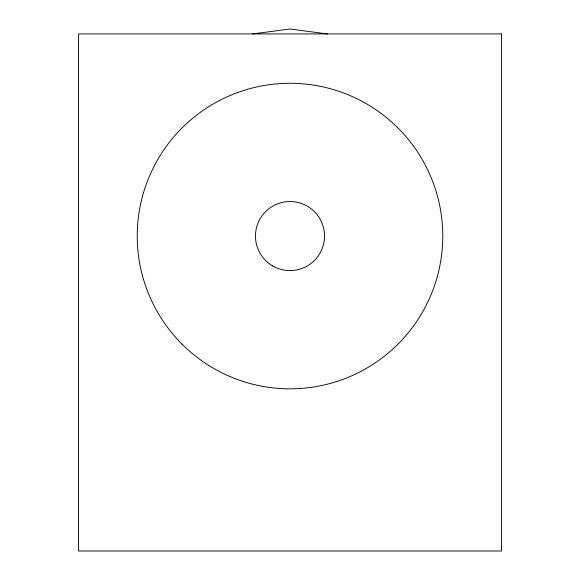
<?xml version="1.0" encoding="UTF-8"?>
<svg xmlns="http://www.w3.org/2000/svg" width="580" height="580" viewBox="0 0 580 580"><rect width="100%" height="100%" fill="white"/><g stroke="black" fill="none" stroke-linecap="round" stroke-linejoin="round"><path stroke-width="0.87" d="M252.568 33.93L290 29L327.432 33.93M501.526 33.93L78.474 33.93L78.474 551L501.526 551L501.526 33.93M272.731 265.959A34.532 34.532 0 0 0 324.532 236.053A34.532 34.532 0 0 0 272.731 206.154A34.532 34.532 0 0 0 272.731 265.959M181.975 344.085A152.772 152.772 0 0 0 437.566 275.594A152.772 152.772 0 0 0 250.458 88.493A152.772 152.772 0 0 0 181.975 344.085"/></g></svg>
